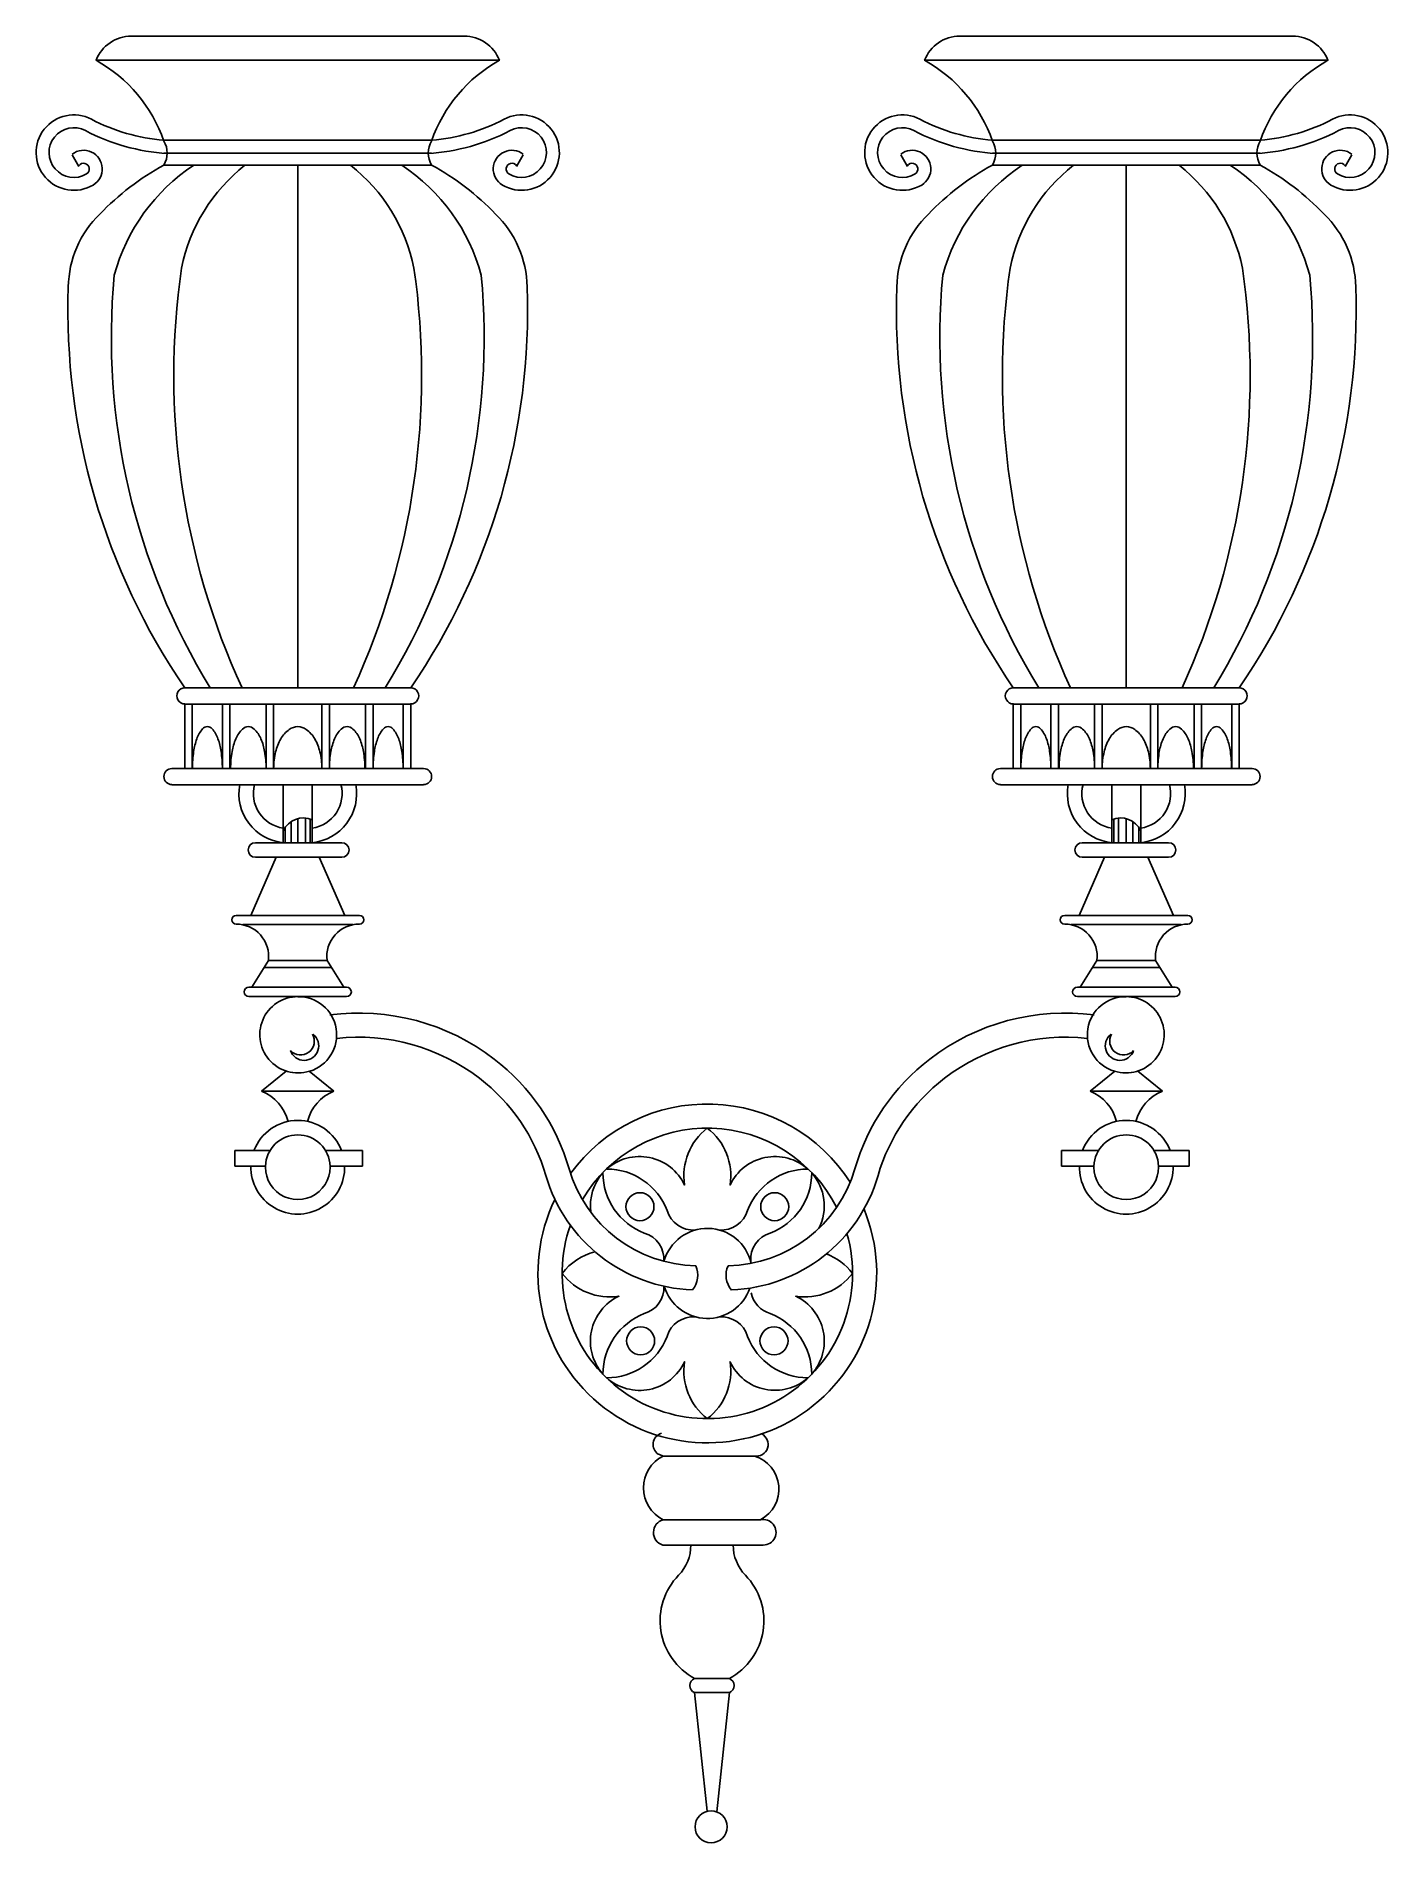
# Model space of a CAD drawing. Extents: x 128 to 363, y 217 to 532.
import ezdxf

# ---------------------------------------------------------------- set-up
doc = ezdxf.new("R2010")
doc.units = 0
doc.header["$MEASUREMENT"] = 0
for name, color, linetype in [('3', 3, 'CONTINUOUS'), ('4', 4, 'CONTINUOUS'), ('7', 7, 'CONTINUOUS')]:
    doc.layers.add(name, color=color, linetype=linetype)

msp = doc.modelspace()

# ---------------------------------------------------------------- linework, layer by layer
at = {"layer": '3'}
for p, q in [((138.06, 527.76), (208.27, 527.76)), ((352.53, 527.76), (282.31, 527.76)), ((149.86, 513.84), (196.47, 513.84)), ((340.73, 513.84), (294.12, 513.84)), ((133.9, 511.29), (135.06, 509.29)), ((149.86, 511.59), (196.47, 511.59)), ((149.86, 509.5), (196.47, 509.5)), ((173.17, 509.5), (173.17, 418.52)), ((212.43, 511.29), (211.27, 509.29)), ((278.15, 511.29), (279.32, 509.29)), ((340.73, 511.59), (294.12, 511.59)), ((340.73, 509.5), (294.12, 509.5)), ((317.42, 509.5), (317.42, 418.52)), ((356.69, 511.29), (355.53, 509.29)), ((153.51, 418.52), (192.83, 418.52)), ((337.08, 418.52), (297.76, 418.52)), ((153.51, 415.71), (192.83, 415.71)), ((154.8, 415.71), (154.8, 404.48)), ((160.04, 415.71), (160.04, 404.48)), ((161.35, 415.71), (161.35, 404.48)), ((167.66, 415.71), (167.66, 404.48)), ((168.97, 415.71), (168.97, 404.48)), ((177.36, 415.71), (177.36, 404.48)), ((178.67, 415.71), (178.67, 404.48)), ((184.99, 415.71), (184.99, 404.48)), ((186.29, 415.71), (186.29, 404.48)), ((191.54, 415.71), (191.54, 404.48)), ((337.08, 415.71), (297.76, 415.71)), ((299.05, 415.71), (299.05, 404.48)), ((304.3, 415.71), (304.3, 404.48)), ((305.6, 415.71), (305.6, 404.48)), ((311.92, 415.71), (311.92, 404.48)), ((313.23, 415.71), (313.23, 404.48)), ((321.62, 415.71), (321.62, 404.48)), ((322.92, 415.71), (322.92, 404.48)), ((329.24, 415.71), (329.24, 404.48)), ((330.55, 415.71), (330.55, 404.48)), ((335.79, 415.71), (335.79, 404.48)), ((153.51, 404.48), (192.83, 404.48)), ((337.08, 404.48), (297.76, 404.48)), ((161.93, 401.67), (184.4, 401.67)), ((170.64, 401.67), (170.64, 391.56)), ((175.69, 401.67), (175.69, 391.56)), ((328.66, 401.67), (306.19, 401.67)), ((314.89, 401.67), (314.89, 391.56)), ((319.95, 401.67), (319.95, 391.56)), ((170.97, 394.18), (170.97, 391.56)), ((172, 395.24), (172, 391.56)), ((173.17, 395.76), (173.17, 391.56)), ((174.5, 395.87), (174.5, 391.56)), ((175.31, 395.7), (175.31, 391.56)), ((315.27, 395.7), (315.27, 391.56)), ((316.09, 395.87), (316.09, 391.56)), ((317.42, 395.76), (317.42, 391.56)), ((318.58, 395.24), (318.58, 391.56)), ((319.62, 394.18), (319.62, 391.56)), ((170.64, 391.56), (175.69, 391.56)), ((319.95, 391.56), (314.89, 391.56)), ((169.41, 389.03), (176.92, 389.03)), ((321.18, 389.03), (313.66, 389.03)), ((164.97, 378.92), (181.36, 378.92)), ((325.62, 378.92), (309.22, 378.92)), ((163.62, 377.34), (182.82, 377.34)), ((326.97, 377.34), (307.76, 377.34)), ((167.27, 369.82), (179.06, 369.82)), ((168.06, 371.09), (178.27, 371.09)), ((323.31, 369.82), (311.53, 369.82)), ((322.53, 371.09), (312.31, 371.09)), ((165.16, 366.42), (164.66, 366.42)), ((165.16, 366.42), (181.17, 366.42)), ((181.17, 366.42), (181.67, 366.42)), ((309.42, 366.42), (308.91, 366.42)), ((325.42, 366.42), (309.42, 366.42)), ((325.42, 366.42), (325.93, 366.42)), ((181.67, 364.77), (173.17, 364.77)), ((173.44, 364.77), (173.71, 364.75)), ((181.67, 364.77), (181.67, 364.77)), ((308.91, 364.77), (308.91, 364.77)), ((308.91, 364.77), (317.42, 364.77)), ((317.15, 364.77), (316.88, 364.75)), ((166.88, 348.33), (179.46, 348.33)), ((323.71, 348.33), (311.13, 348.33)), ((236.8, 284.81), (252.67, 284.81)), ((236.8, 273.72), (253.72, 273.72)), ((248.98, 269.32), (241.61, 269.32)), ((242.26, 246.08), (248.32, 246.08)), ((242.26, 243.63), (248.32, 243.63))]:
    msp.add_line(p, q, dxfattribs=at)
for points in [[(149.86, 513.84, -0.100813), (137.24, 517.51, 1.705875), (137.54, 506.05, 1.061868), (133.9, 511.42, 2.468473)], [(150.43, 511.55, -0.106218), (136.2, 515.52, 1.705875), (136.39, 507.98, 1.236564), (135.06, 509.42, 1.12392)], [(195.9, 511.55, 0.106218), (210.13, 515.52, -1.705875), (209.94, 507.98, -1.236564), (211.27, 509.42, -1.12392)], [(196.47, 513.84, 0.100813), (209.09, 517.51, -1.705875), (208.79, 506.05, -1.061868), (212.43, 511.42, -2.468473)], [(294.12, 513.84, -0.100813), (281.5, 517.51, 1.705875), (281.8, 506.05, 1.061868), (278.15, 511.42, 2.468473)], [(294.68, 511.55, -0.106218), (280.45, 515.52, 1.705875), (280.65, 507.98, 1.236564), (279.32, 509.42, 1.12392)], [(340.16, 511.55, 0.106218), (354.39, 515.52, -1.705875), (354.19, 507.98, -1.236564), (355.53, 509.42, -1.12392)], [(340.73, 513.84, 0.100813), (353.34, 517.51, -1.705875), (353.04, 506.05, -1.061868), (356.69, 511.42, -2.468473)], [(155.06, 509.5, 0.183212), (141.22, 490.36, 0.162271), (157.94, 418.51)], [(163.98, 509.5, 0.178387), (152.93, 491.58, 0.144228), (163.46, 418.52, 0.385745)], [(182.35, 509.5, -0.178387), (193.4, 491.58, -0.144228), (182.87, 418.52, -0.385745)], [(191.27, 509.5, -0.183212), (205.11, 490.36, -0.162271), (188.4, 418.51)], [(299.31, 509.5, 0.183212), (285.47, 490.36, 0.162271), (302.19, 418.51)], [(308.23, 509.5, 0.178387), (297.19, 491.58, 0.144228), (307.71, 418.52, 0.385745)], [(326.61, 509.5, -0.178387), (337.65, 491.58, -0.144228), (327.13, 418.52, -0.385745)], [(335.53, 509.5, -0.183212), (349.37, 490.36, -0.162271), (332.65, 418.51)], [(160.04, 404.48, 0.036786), (159.82, 407.46, 0.04914), (159.28, 409.64, 0.092456), (158.25, 411.4, 0.217992), (157.43, 411.77, 0.217992), (156.61, 411.4, 0.092456), (155.59, 409.64, 0.04914), (155.04, 407.46, 0.036786), (154.82, 404.48, 0.036786)], [(167.66, 404.48, 0.043592), (167.4, 407.45, 0.056966), (166.76, 409.63, 0.099421), (165.58, 411.36, 0.195573), (164.57, 411.77, 0.195573), (163.56, 411.36, 0.099421), (162.38, 409.63, 0.056966), (161.73, 407.45, 0.043592), (161.47, 404.48, 0.043592)], [(177.36, 404.48, 0.058595), (177.02, 407.41, 0.072197), (176.13, 409.63, 0.106588), (174.63, 411.3, 0.157187), (173.17, 411.77, 0.157187), (171.7, 411.3, 0.106588), (170.2, 409.63, 0.072197), (169.31, 407.41, 0.058595), (168.97, 404.48, 0.058595)], [(178.67, 404.48, -0.043592), (178.93, 407.45, -0.056966), (179.57, 409.63, -0.099421), (180.75, 411.36, -0.195573), (181.76, 411.77, -0.195573), (182.78, 411.36, -0.099421), (183.96, 409.63, -0.056966), (184.6, 407.45, -0.043592), (184.86, 404.48, -0.043592)], [(186.29, 404.48, -0.036786), (186.51, 407.46, -0.04914), (187.06, 409.64, -0.092456), (188.08, 411.4, -0.217992), (188.9, 411.77, -0.217992), (189.72, 411.4, -0.092456), (190.75, 409.64, -0.04914), (191.29, 407.46, -0.036786), (191.51, 404.48, -0.036786)], [(304.3, 404.48, 0.036786), (304.08, 407.46, 0.04914), (303.53, 409.64, 0.092456), (302.5, 411.4, 0.217992), (301.69, 411.77, 0.217992), (300.87, 411.4, 0.092456), (299.84, 409.64, 0.04914), (299.3, 407.46, 0.036786), (299.08, 404.48, 0.036786)], [(311.92, 404.48, 0.043592), (311.66, 407.45, 0.056966), (311.01, 409.63, 0.099421), (309.83, 411.36, 0.195573), (308.82, 411.77, 0.195573), (307.81, 411.36, 0.099421), (306.63, 409.63, 0.056966), (305.98, 407.45, 0.043592), (305.72, 404.48, 0.043592)], [(313.23, 404.48, -0.058595), (313.57, 407.41, -0.072197), (314.45, 409.63, -0.106588), (315.96, 411.3, -0.157187), (317.42, 411.77, -0.157187), (318.89, 411.3, -0.106588), (320.39, 409.63, -0.072197), (321.27, 407.41, -0.058595), (321.62, 404.48, -0.058595)], [(322.92, 404.48, -0.043592), (323.18, 407.45, -0.056966), (323.83, 409.63, -0.099421), (325.01, 411.36, -0.195573), (326.02, 411.77, -0.195573), (327.03, 411.36, -0.099421), (328.21, 409.63, -0.056966), (328.86, 407.45, -0.043592), (329.12, 404.48, -0.043592)], [(330.55, 404.48, -0.036786), (330.77, 407.46, -0.04914), (331.31, 409.64, -0.092456), (332.34, 411.4, -0.217992), (333.16, 411.77, -0.217992), (333.97, 411.4, -0.092456), (335, 409.64, -0.04914), (335.55, 407.46, -0.036786), (335.76, 404.48, -0.036786)], [(244.48, 341.87, 0.275485), (240.52, 331.98, 0.501153), (226.96, 334.77, -0.308817), (237.48, 327.57, 0.354824), (242.39, 324.15, 0.913597)], [(244.48, 341.87, -0.275485), (248.44, 331.98, -0.501153), (261.99, 334.77, 0.308817), (251.48, 327.57, -0.354824), (246.57, 324.15, -0.913597)], [(224.2, 327.26, -0.217161), (226.3, 334.11, 0.308817), (233.51, 323.6, -0.354824), (236.92, 318.69, -0.913597)], [(263.89, 324.44, 0.309146), (262.66, 334.11, -0.308817), (255.45, 323.6, 0.354824), (252.04, 318.69, 0.913597)], [(219.2, 316.6, -0.16942), (224.92, 320.37, -0.501153)], [(269.76, 316.6, 0.138905), (265.22, 320, 0.501153)], [(219.2, 316.6, 0.275485), (229.09, 312.63, 0.501153), (226.3, 299.08, -0.308817), (233.51, 309.6, 0.346748), (236.93, 314.37, 0.913597)], [(269.76, 316.6, -0.275485), (259.87, 312.63, -0.501153), (262.66, 299.08, 0.308817), (255.45, 309.6, -0.280857), (252.11, 313.24, -0.913597)], [(244.48, 291.32, -0.275485), (240.52, 301.21, -0.501153), (226.96, 298.42, 0.308817), (237.48, 305.63, -0.354824), (242.39, 309.04, -0.913597)], [(244.48, 291.32, 0.275485), (248.44, 301.21, 0.501153), (261.99, 298.42, -0.308817), (251.48, 305.63, 0.354824), (246.57, 309.04, 0.913597)]]:
    msp.add_lwpolyline(points, format="xyb", dxfattribs=at)
for centre in [(232.75, 328.21), (256.21, 328.21), (232.87, 304.86), (256.09, 304.86)]:
    msp.add_circle(centre, 2.44, dxfattribs=at)
for centre, radius, start, end in [((171.5, 400.11), 6.06, 165.0249, 261.8325), ((174.83, 400.11), 6.06, 278.1675, 14.9751), ((315.75, 400.11), 6.06, 165.0249, 261.8325), ((319.09, 400.11), 6.06, 278.1675, 14.9751), ((174.14, 392.02), 3.86, 66.2823, 155.1242), ((316.45, 392.02), 3.86, 24.8758, 113.7177), ((173.63, 357.05), 2.42, 223.8285, 30.2539), ((174.28, 356.22), 2.54, 199.5126, 52.0747), ((316.31, 356.22), 2.54, 127.9253, 340.4874), ((316.96, 357.05), 2.42, 149.7461, 316.1715), ((173.17, 335.08), 5.63, 1.9003, 178.0997), ((244.48, 316.6), 25.28, 27.0634, 149.3871), ((317.42, 335.08), 5.63, 1.9003, 178.0997), ((173.17, 335.08), 5.63, 171.4975, 8.5025), ((317.42, 335.08), 5.63, 171.4975, 8.5025), ((244.48, 316.6), 25.28, 160.6035, 15.8952), ((244.48, 316.6), 7.84, 12.9461, 164.4043), ((244.48, 316.6), 7.84, 196.557, 340.9562)]:
    msp.add_arc(centre, radius, start, end, dxfattribs=at)
at = {"layer": '4'}
for p, q in [((153.51, 415.71), (153.51, 404.48)), ((192.83, 415.71), (192.83, 404.48)), ((297.76, 415.71), (297.76, 404.48)), ((337.08, 415.71), (337.08, 404.48)), ((153.51, 404.48), (151.25, 404.48)), ((192.83, 404.48), (195.08, 404.48)), ((297.76, 404.48), (295.51, 404.48)), ((337.08, 404.48), (339.33, 404.48)), ((151.25, 401.67), (161.93, 401.67)), ((195.08, 401.67), (184.4, 401.67)), ((295.51, 401.67), (306.19, 401.67)), ((339.33, 401.67), (328.66, 401.67))]:
    msp.add_line(p, q, dxfattribs=at)
for points in [[(173.17, 531.97), (144.2, 531.97, 0.310167), (138.06, 527.76, -0.184407), (149.86, 513.71, -0.270741), (149.86, 509.5, 0.078149), (138.71, 500.99, 0.198948), (133.22, 488.32, 0.160188), (153.51, 418.52)], [(144.2, 531.97), (202.13, 531.97, -0.310167), (208.27, 527.76, 0.184407), (196.47, 513.71, 0.270741), (196.47, 509.5, -0.078149), (207.62, 500.99, -0.198948), (213.11, 488.32, -0.160188), (192.83, 418.52)], [(346.39, 531.97), (288.45, 531.97, 0.310167), (282.31, 527.76, -0.184407), (294.12, 513.71, -0.270741), (294.12, 509.5, 0.078149), (282.97, 500.99, 0.198948), (277.48, 488.32, 0.160188), (297.76, 418.52)], [(317.42, 531.97), (346.39, 531.97, -0.310167), (352.53, 527.76, 0.184407), (340.73, 513.71, 0.270741), (340.73, 509.5, -0.078149), (351.87, 500.99, -0.198948), (357.37, 488.32, -0.160188), (337.08, 418.52)], [(242.48, 317.93, -0.32852), (220.42, 334.81, 0.159642), (207.38, 353.9, 0.198548), (178.73, 361.61, 2.738802)], [(248.11, 317.93, 0.32852), (270.17, 334.81, -0.159642), (283.21, 353.9, -0.198548), (311.86, 361.61, -2.738802)], [(241.89, 313.73, -0.323438), (216.37, 333.64, 0.159642), (204.81, 350.56, 0.193675), (179.91, 357.51, 0.198548)], [(248.69, 313.73, 0.323438), (274.21, 333.64, -0.159642), (285.77, 350.56, -0.193675), (310.67, 357.51, -0.198548)], [(236.48, 288.76, 0.639115), (235.93, 285.13, 0.00949), (236.8, 284.81, 0.896803)], [(236.8, 284.81, 0.621615), (236.8, 273.72)], [(253.72, 273.72, 0.672243), (252.67, 284.81)], [(236.8, 273.72, 0.754476), (236.72, 269.32), (241.61, 269.32)], [(248.98, 269.32), (254.21, 269.32, 1.118095), (253.72, 273.72)], [(241.61, 269.32, -0.195103), (239.48, 264.07, 0.49806), (242.26, 246.08, 0.669328), (242.26, 243.63), (244.45, 222.97)], [(248.98, 269.32, 0.195103), (251.11, 264.07, -0.49806), (248.32, 246.08, -0.669328), (248.32, 243.63), (246.13, 222.87)]]:
    msp.add_lwpolyline(points, format="xyb", dxfattribs=at)
msp.add_circle((245.13, 220.26), 2.79, dxfattribs=at)
for centre, radius, start, end in [((153.5, 417.12), 1.4, 89.7488, 270.2512), ((192.83, 417.12), 1.4, 269.7488, 90.2512), ((297.76, 417.12), 1.4, 89.7488, 270.2512), ((337.09, 417.12), 1.4, 269.7488, 90.2512), ((151.25, 403.08), 1.4, 90, 270), ((195.08, 403.08), 1.4, 270, 90), ((295.51, 403.08), 1.4, 90, 270), ((339.33, 403.08), 1.4, 270, 90), ((162.44, 378.16), 0.758, 90, 270), ((244.48, 316.6), 29.49, 32.5283, 143.8342), ((244.48, 316.6), 29.49, 154.0912, 22.3209), ((238.89, 316.29), 3.94, 319.5701, 24.5674), ((251.68, 316.27), 3.94, 155.0152, 220.6606), ((253.02, 286.83), 2.05, 260.2493, 63.8792)]:
    msp.add_arc(centre, radius, start, end, dxfattribs=at)
at = {"layer": '7'}
for p, q in [((170.64, 391.56), (165.79, 391.56)), ((175.69, 391.56), (180.84, 391.56)), ((314.89, 391.56), (309.75, 391.56)), ((319.95, 391.56), (324.8, 391.56)), ((169.41, 389.03), (164.97, 378.92)), ((165.79, 389.03), (169.41, 389.03)), ((180.84, 389.03), (176.92, 389.03)), ((176.92, 389.03), (181.36, 378.92)), ((313.66, 389.03), (309.22, 378.92)), ((309.75, 389.03), (313.66, 389.03)), ((321.18, 389.03), (325.62, 378.92)), ((324.8, 389.03), (321.18, 389.03)), ((164.97, 378.92), (162.44, 378.92)), ((181.36, 378.92), (183.89, 378.92)), ((309.22, 378.92), (306.7, 378.92)), ((325.62, 378.92), (328.15, 378.92)), ((168.06, 371.09), (165.16, 366.42)), ((178.27, 371.09), (181.17, 366.42)), ((312.31, 371.09), (309.42, 366.42)), ((322.53, 371.09), (325.42, 366.42)), ((164.66, 364.77), (181.67, 364.77)), ((325.93, 364.77), (308.91, 364.77)), ((171.16, 351.83), (166.88, 348.33)), ((175.17, 351.83), (179.46, 348.33)), ((315.41, 351.83), (311.13, 348.33)), ((319.43, 351.83), (323.71, 348.33)), ((162.24, 337.97), (162.24, 335.27)), ((168.33, 337.97), (162.24, 337.97)), ((167.75, 337.97), (162.24, 337.97)), ((184.46, 337.97), (178, 337.97)), ((184.46, 335.27), (184.46, 337.97)), ((306.13, 337.97), (312.59, 337.97)), ((306.13, 335.27), (306.13, 337.97)), ((322.25, 337.97), (328.35, 337.97)), ((322.83, 337.97), (328.35, 337.97)), ((328.35, 337.97), (328.35, 335.27)), ((162.24, 335.27), (167.54, 335.27)), ((178.79, 335.27), (184.46, 335.27)), ((311.8, 335.27), (306.13, 335.27)), ((328.35, 335.27), (323.05, 335.27))]:
    msp.add_line(p, q, dxfattribs=at)
for centre, radius, start, end in [((171.5, 400.11), 8.59, 169.4936, 264.2462), ((174.83, 400.11), 8.59, 275.7538, 10.5064), ((315.75, 400.11), 8.59, 169.4936, 264.2462), ((319.09, 400.11), 8.59, 275.7538, 10.5064), ((165.79, 390.3), 1.26, 90, 270), ((180.84, 390.3), 1.26, 270, 90), ((309.75, 390.3), 1.26, 90, 270), ((324.8, 390.3), 1.26, 270, 90), ((162.44, 371.75), 5.66, 353.2606, 90), ((183.89, 371.75), 5.66, 90, 186.7394), ((183.89, 378.16), 0.758, 270, 90), ((306.7, 378.16), 0.758, 90, 270), ((306.7, 371.75), 5.66, 353.2606, 90), ((328.15, 371.75), 5.66, 90, 186.7394), ((328.15, 378.16), 0.758, 270, 90), ((164.66, 365.6), 0.828, 90, 270), ((181.67, 365.6), 0.828, 270, 90), ((308.91, 365.6), 0.828, 90, 270), ((325.93, 365.6), 0.828, 270, 90), ((173.19, 358.13), 6.64, 85.5541, 287.6997), ((173.3, 358.13), 6.64, 287.0123, 91.1685), ((317.29, 358.13), 6.64, 88.8315, 252.9877), ((317.39, 358.13), 6.64, 252.3003, 94.4459), ((164.03, 341.21), 7.67, 13.9751, 68.2085), ((182.3, 341.21), 7.67, 111.7915, 166.0249), ((308.28, 341.21), 7.67, 13.9751, 68.2085), ((326.56, 341.21), 7.67, 111.7915, 166.0249), ((173.17, 335.08), 8.16, 20.7161, 159.2839), ((317.42, 335.08), 8.16, 20.7161, 159.2839), ((173.17, 335.08), 8.16, 178.6887, 1.3113), ((317.42, 335.08), 8.16, 178.6887, 1.3113)]:
    msp.add_arc(centre, radius, start, end, dxfattribs=at)

doc.saveas('drawing.dxf')
